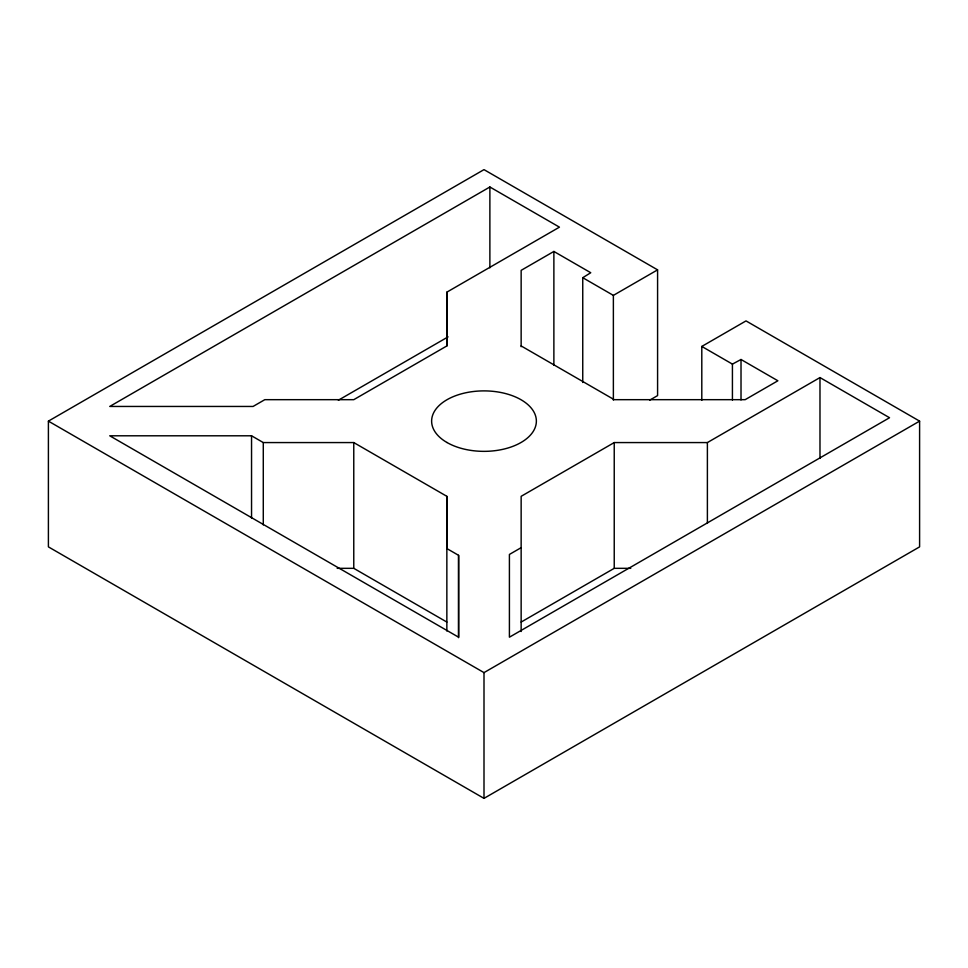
<?xml version="1.0" encoding="UTF-8"?>
<svg xmlns="http://www.w3.org/2000/svg" width="968" height="968" viewBox="0 0 968 968"><rect width="100%" height="100%" fill="white"/><g stroke="black" fill="none" stroke-linecap="round" stroke-linejoin="round"><path stroke-width="1.45" d="M458.59 555.329L458.59 637.198L109.747 435.794L251.547 435.794L263.284 442.57L353.768 442.57L446.853 496.318L446.853 548.553L458.59 555.329L458.59 637.67M446.853 292.154L446.853 345.939L353.768 399.675L264.808 399.675L253.071 406.451L109.747 406.451L489.881 186.993L559.443 227.153L446.853 292.154L446.853 346.048M582.748 382.493L582.748 277.695L590.758 272.734L553.877 251.45L521.147 270.35L521.147 346.701M701.8 400.329L701.8 346.435L746.013 320.904L919.6 421.128L919.6 546.872L484 798.37L48.4 546.872L48.4 421.128L484 169.63L657.587 269.854L657.587 395.597L649.782 400.111M338.352 400.22L448.075 336.876M582.748 277.695L613.373 295.385L657.587 269.854M521.147 547.67L509.41 554.446L509.41 637.198L889.544 417.728L819.981 377.568L707.39 442.57L614.232 442.57L521.147 496.318L521.147 631.511M521.147 622.061L614.232 568.325L630.761 568.325M48.4 421.128L484 672.615L919.6 421.128M701.8 346.435L732.425 364.113L741.016 359.491L777.885 380.775L745.154 399.675L614.232 399.675L521.147 345.939M337.179 568.325L353.768 568.325L446.853 622.061M819.981 377.568L819.981 458.409M741.016 359.491L741.016 399.917M732.425 364.113L732.425 400.038M707.39 442.57L707.39 523.41M614.232 442.57L614.232 568.325M613.373 295.385L613.373 400.171M553.877 251.45L553.877 365.226M489.881 186.993L489.881 267.833M484 672.615L484 798.37M446.853 496.318L446.853 631.015M353.768 442.57L353.768 568.325M263.284 442.57L263.284 524.91M251.547 435.794L251.547 518.134M446.974 442.497A52.357 30.226 0 0 0 534.578 428.945A52.357 30.226 0 0 0 470.448 391.919A52.357 30.226 0 0 0 446.974 442.497"/></g></svg>
